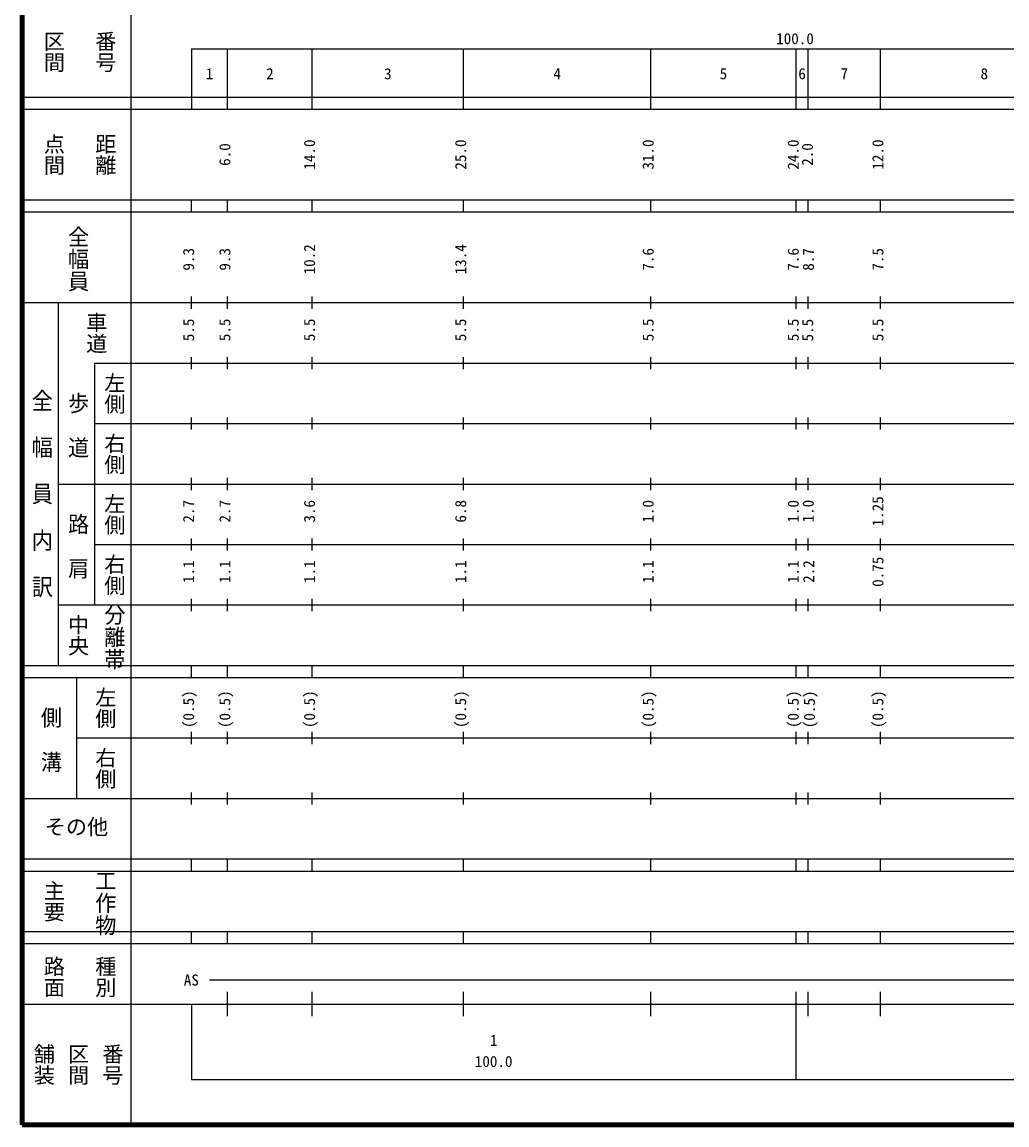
# Model space of a CAD drawing. Units: millimetres, scale not verified. Extents: x 40000 to 680000, y 20000 to 380000.
# Drawn here: x 40000 to 202885, y 20000 to 202409 of the extents above; entities that cross this region are included whole.
import ezdxf
from ezdxf.enums import TextEntityAlignment as Align

# ---------------------------------------------------------------- set-up
doc = ezdxf.new("R2010")
doc.units = ezdxf.units.MM
doc.header["$LTSCALE"] = 1000
doc.layers.add('M-TTL', color=2, linetype='Continuous', lineweight=140)
doc.layers.add('M-TTL-BAND', color=7, linetype='Continuous', lineweight=25)
doc.styles.add('@ＭＳ ゴシック', font='')
doc.styles.add('ＭＳ ゴシック', font='')
doc.styles.get('@ＭＳ ゴシック').set_extended_font_data('@MS Gothic')
doc.styles.get('ＭＳ ゴシック').set_extended_font_data('MS Gothic')

msp = doc.modelspace()

# ---------------------------------------------------------------- linework, layer by layer
at = {"layer": 'M-TTL'}
for p, q in [((40000, 380000), (40000, 20000)), ((40000, 20000), (680000, 20000))]:
    msp.add_line(p, q, dxfattribs=at)
at = {"layer": 'M-TTL-BAND'}
for p, q in [((58000, 370000), (58000, 20000)), ((68000, 198000), (68000, 188000)), ((68000, 198000), (579000, 198000)), ((74000, 188000), (74000, 198000)), ((88000, 188000), (88000, 198000)), ((113000, 188000), (113000, 198000)), ((144000, 188000), (144000, 198000)), ((168000, 188000), (168000, 198000)), ((170000, 188000), (170000, 198000)), ((182000, 188000), (182000, 198000)), ((40000, 190000), (579000, 190000)), ((40000, 188000), (579000, 188000)), ((40000, 173000), (579000, 173000)), ((68000, 171000), (68000, 173000)), ((74000, 171000), (74000, 173000)), ((88000, 171000), (88000, 173000)), ((113000, 171000), (113000, 173000)), ((144000, 171000), (144000, 173000)), ((168000, 171000), (168000, 173000)), ((170000, 171000), (170000, 173000)), ((182000, 171000), (182000, 173000)), ((40000, 171000), (579000, 171000)), ((68000, 155000), (68000, 157000)), ((74000, 155000), (74000, 157000)), ((88000, 155000), (88000, 157000)), ((113000, 155000), (113000, 157000)), ((144000, 155000), (144000, 157000)), ((168000, 155000), (168000, 157000)), ((170000, 155000), (170000, 157000)), ((182000, 155000), (182000, 157000)), ((40000, 156000), (579000, 156000)), ((46000, 96000), (46000, 156000)), ((52000, 146000), (579000, 146000)), ((52000, 146000), (52000, 106000)), ((68000, 145000), (68000, 147000)), ((74000, 145000), (74000, 147000)), ((88000, 145000), (88000, 147000)), ((113000, 145000), (113000, 147000)), ((144000, 145000), (144000, 147000)), ((168000, 145000), (168000, 147000)), ((170000, 145000), (170000, 147000)), ((182000, 145000), (182000, 147000)), ((68000, 135000), (68000, 137000)), ((74000, 135000), (74000, 137000)), ((88000, 135000), (88000, 137000)), ((113000, 135000), (113000, 137000)), ((144000, 135000), (144000, 137000)), ((168000, 135000), (168000, 137000)), ((170000, 135000), (170000, 137000)), ((182000, 135000), (182000, 137000)), ((52000, 136000), (579000, 136000)), ((46000, 126000), (579000, 126000)), ((68000, 125000), (68000, 127000)), ((74000, 125000), (74000, 127000)), ((88000, 125000), (88000, 127000)), ((113000, 125000), (113000, 127000)), ((144000, 125000), (144000, 127000)), ((168000, 125000), (168000, 127000)), ((170000, 125000), (170000, 127000)), ((182000, 125000), (182000, 127000)), ((68000, 115000), (68000, 117000)), ((74000, 115000), (74000, 117000)), ((88000, 115000), (88000, 117000)), ((113000, 115000), (113000, 117000)), ((144000, 115000), (144000, 117000)), ((168000, 115000), (168000, 117000)), ((170000, 115000), (170000, 117000)), ((182000, 115000), (182000, 117000)), ((52000, 116000), (579000, 116000)), ((46000, 106000), (579000, 106000)), ((68000, 105000), (68000, 107000)), ((74000, 105000), (74000, 107000)), ((88000, 105000), (88000, 107000)), ((113000, 105000), (113000, 107000)), ((144000, 105000), (144000, 107000)), ((168000, 105000), (168000, 107000)), ((170000, 105000), (170000, 107000)), ((182000, 105000), (182000, 107000)), ((40000, 96000), (579000, 96000)), ((68000, 94000), (68000, 96000)), ((74000, 94000), (74000, 96000)), ((88000, 94000), (88000, 96000)), ((113000, 94000), (113000, 96000)), ((144000, 94000), (144000, 96000)), ((168000, 94000), (168000, 96000)), ((170000, 94000), (170000, 96000)), ((182000, 94000), (182000, 96000)), ((40000, 94000), (579000, 94000)), ((49000, 94000), (49000, 74000)), ((49000, 84000), (579000, 84000)), ((68000, 83000), (68000, 85000)), ((74000, 83000), (74000, 85000)), ((88000, 83000), (88000, 85000)), ((113000, 83000), (113000, 85000)), ((144000, 83000), (144000, 85000)), ((168000, 83000), (168000, 85000)), ((170000, 83000), (170000, 85000)), ((182000, 83000), (182000, 85000)), ((68000, 73000), (68000, 75000)), ((74000, 73000), (74000, 75000)), ((88000, 73000), (88000, 75000)), ((113000, 73000), (113000, 75000)), ((144000, 73000), (144000, 75000)), ((168000, 73000), (168000, 75000)), ((170000, 73000), (170000, 75000)), ((182000, 73000), (182000, 75000)), ((40000, 74000), (579000, 74000)), ((40000, 64000), (579000, 64000)), ((68000, 62000), (68000, 64000)), ((74000, 62000), (74000, 64000)), ((88000, 62000), (88000, 64000)), ((113000, 62000), (113000, 64000)), ((144000, 62000), (144000, 64000)), ((168000, 62000), (168000, 64000)), ((170000, 62000), (170000, 64000)), ((182000, 62000), (182000, 64000)), ((40000, 62000), (579000, 62000)), ((40000, 52000), (579000, 52000)), ((68000, 50000), (68000, 52000)), ((74000, 50000), (74000, 52000)), ((88000, 50000), (88000, 52000)), ((113000, 50000), (113000, 52000)), ((144000, 50000), (144000, 52000)), ((168000, 50000), (168000, 52000)), ((170000, 50000), (170000, 52000)), ((182000, 50000), (182000, 52000)), ((40000, 50000), (579000, 50000)), ((71000, 44000), (292800, 44000)), ((74000, 38000), (74000, 42000)), ((88000, 38000), (88000, 42000)), ((113000, 38000), (113000, 42000)), ((144000, 38000), (144000, 42000)), ((168000, 27500), (168000, 42000)), ((170000, 38000), (170000, 42000)), ((182000, 38000), (182000, 42000)), ((40000, 40000), (579000, 40000)), ((68000, 40000), (68000, 27500)), ((68000, 27500), (579000, 27500))]:
    msp.add_line(p, q, dxfattribs=at)

# ---------------------------------------------------------------- texts
for s, height, rotation, style, p in [('番号', 2566, 270, '@ＭＳ ゴシック', (51750, 201000)), ('区間', 2566, 270, '@ＭＳ ゴシック', (43250, 201000)), ('点間', 2566, 270, '@ＭＳ ゴシック', (43250, 184000)), ('距離', 2566, 270, '@ＭＳ ゴシック', (51750, 184000)), ('14.0', 1833, 90, 'ＭＳ ゴシック', (89000, 178000)), ('25.0', 1833, 90, 'ＭＳ ゴシック', (114000, 178000)), ('31.0', 1833, 90, 'ＭＳ ゴシック', (145000, 178000)), ('24.0', 1833, 90, 'ＭＳ ゴシック', (169000, 178000)), ('12.0', 1833, 90, 'ＭＳ ゴシック', (183000, 178000)), ('6.0', 1833, 90, 'ＭＳ ゴシック', (75000, 178625)), ('2.0', 1833, 90, 'ＭＳ ゴシック', (171344, 178640)), ('9.3', 1833, 90, 'ＭＳ ゴシック', (69000, 161299)), ('9.3', 1833, 90, 'ＭＳ ゴシック', (75000, 161299)), ('10.2', 1833, 90, 'ＭＳ ゴシック', (89000, 160674)), ('13.4', 1833, 90, 'ＭＳ ゴシック', (114000, 160674)), ('7.6', 1833, 90, 'ＭＳ ゴシック', (145000, 161299)), ('7.6', 1833, 90, 'ＭＳ ゴシック', (169000, 161299)), ('8.7', 1833, 90, 'ＭＳ ゴシック', (171509, 161285)), ('7.5', 1833, 90, 'ＭＳ ゴシック', (183000, 161299)), ('車道', 2566, 270, '@ＭＳ ゴシック', (50250, 154500)), ('5.5', 1833, 90, 'ＭＳ ゴシック', (69000, 149625)), ('5.5', 1833, 90, 'ＭＳ ゴシック', (75000, 149625)), ('5.5', 1833, 90, 'ＭＳ ゴシック', (89000, 149625)), ('5.5', 1833, 90, 'ＭＳ ゴシック', (114000, 149625)), ('5.5', 1833, 90, 'ＭＳ ゴシック', (145000, 149625)), ('5.5', 1833, 90, 'ＭＳ ゴシック', (169000, 149625)), ('5.5', 1833, 90, 'ＭＳ ゴシック', (171391, 149585)), ('5.5', 1833, 90, 'ＭＳ ゴシック', (183000, 149625)), ('左側', 2566, 270, '@ＭＳ ゴシック', (53250, 144500)), ('右側', 2566, 270, '@ＭＳ ゴシック', (53250, 134500)), ('左側', 2566, 270, '@ＭＳ ゴシック', (53250, 124500)), ('2.7', 1833, 90, 'ＭＳ ゴシック', (69000, 119625)), ('2.7', 1833, 90, 'ＭＳ ゴシック', (75000, 119625)), ('3.6', 1833, 90, 'ＭＳ ゴシック', (89000, 119625)), ('6.8', 1833, 90, 'ＭＳ ゴシック', (114000, 119625)), ('1.0', 1833, 90, 'ＭＳ ゴシック', (145000, 119625)), ('1.0', 1833, 90, 'ＭＳ ゴシック', (169000, 119625)), ('1.0', 1833, 90, 'ＭＳ ゴシック', (171468, 119654)), ('1.25', 1833, 90, 'ＭＳ ゴシック', (183000, 119000)), ('右側', 2566, 270, '@ＭＳ ゴシック', (53250, 114500)), ('1.1', 1833, 90, 'ＭＳ ゴシック', (69000, 109625)), ('1.1', 1833, 90, 'ＭＳ ゴシック', (75000, 109625)), ('1.1', 1833, 90, 'ＭＳ ゴシック', (89000, 109625)), ('1.1', 1833, 90, 'ＭＳ ゴシック', (114000, 109625)), ('1.1', 1833, 90, 'ＭＳ ゴシック', (145000, 109625)), ('1.1', 1833, 90, 'ＭＳ ゴシック', (169000, 109625)), ('2.2', 1833, 90, 'ＭＳ ゴシック', (171555, 109659)), ('0.75', 1833, 90, 'ＭＳ ゴシック', (183000, 109000)), ('中央', 2566, 270, '@ＭＳ ゴシック', (47250, 104500)), ('左側', 2566, 270, '@ＭＳ ゴシック', (51750, 92500)), ('(0.5)', 1833, 90, 'ＭＳ ゴシック', (69000, 85639)), ('(0.5)', 1833, 90, 'ＭＳ ゴシック', (75000, 85639)), ('(0.5)', 1833, 90, 'ＭＳ ゴシック', (89000, 85639)), ('(0.5)', 1833, 90, 'ＭＳ ゴシック', (114000, 85639)), ('(0.5)', 1833, 90, 'ＭＳ ゴシック', (145000, 85639)), ('(0.5)', 1833, 90, 'ＭＳ ゴシック', (169000, 85639)), ('(0.5)', 1833, 90, 'ＭＳ ゴシック', (171675, 85612)), ('(0.5)', 1833, 90, 'ＭＳ ゴシック', (183000, 85639)), ('右側', 2566, 270, '@ＭＳ ゴシック', (51750, 82500)), ('主要', 2566, 270, '@ＭＳ ゴシック', (43250, 60500)), ('路面', 2566, 270, '@ＭＳ ゴシック', (43250, 48000)), ('種別', 2566, 270, '@ＭＳ ゴシック', (51750, 48000)), ('舗装', 2566, 270, '@ＭＳ ゴシック', (41583, 33500)), ('区間', 2566, 270, '@ＭＳ ゴシック', (47250, 33500)), ('番号', 2566, 270, '@ＭＳ ゴシック', (52917, 33500))]:
    msp.add_text(s, height=height, rotation=rotation, dxfattribs=dict(at, style=style)).set_placement(p, align=Align.BOTTOM_LEFT)
at = {"layer": 'M-TTL-BAND', "style": 'ＭＳ ゴシック'}
for s, height, p in [('100.0', 1833, (164719, 198195)), ('1', 1833, (70375, 192405)), ('2', 1833, (80375, 192405)), ('3', 1833, (99875, 192405)), ('4', 1833, (127875, 192405)), ('5', 1833, (155375, 192405)), ('6', 1833, (168375, 192405)), ('7', 1833, (175375, 192405)), ('8', 1833, (198525, 192405)), ('その他', 2566, (43750, 67250)), ('AS', 1833, (66750, 42500)), ('1', 1833, (117375, 32523)), ('100.0', 1833, (114875, 29033))]:
    msp.add_text(s, height=height, dxfattribs=at).set_placement(p, align=Align.BOTTOM_LEFT)
at = {"layer": 'M-TTL-BAND', "style": '@ＭＳ ゴシック'}
for s, width, p in [('全幅員', 1.05, (47250, 168750)), ('全\u3000幅\u3000員\u3000内\u3000訳', 1.1, (41250, 141750)), ('歩\u3000道', 1.05, (47250, 141250)), ('路\u3000肩', 1.05, (47250, 121250)), ('分離帯', 1.05, (53250, 106250)), ('側\u3000溝', 1.05, (42750, 89250)), ('工作物', 1.05, (51750, 62250))]:
    msp.add_text(s, height=2566, rotation=270, dxfattribs=dict(at, width=width)).set_placement(p, align=Align.BOTTOM_LEFT)

doc.saveas('drawing.dxf')
